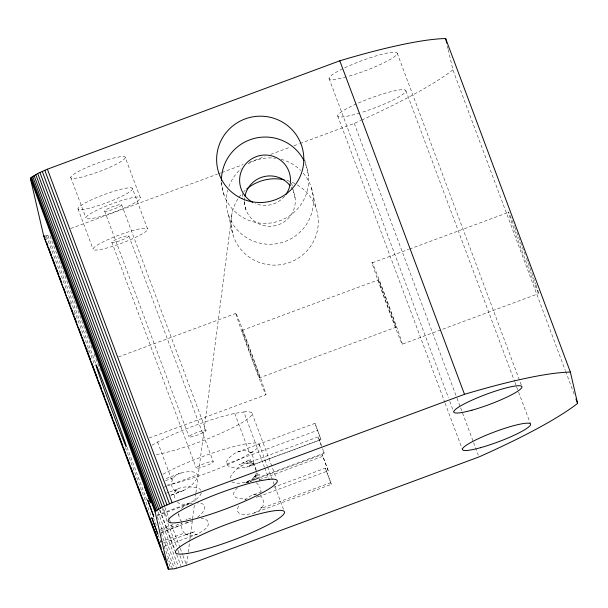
<?xml version="1.0" encoding="UTF-8"?>
<svg xmlns="http://www.w3.org/2000/svg" width="608" height="608" viewBox="0 0 608 608"><rect width="100%" height="100%" fill="white"/><g stroke="black" fill="none" stroke-linecap="round" stroke-linejoin="round"><path stroke-width="0.46" stroke-dasharray="3.04 2.28" d="M181.746 521.664C179.086 519.103 178.357 515.212 179.003 511.678M186.686 564.368L188.146 553.09M188.267 552.148L189.726 540.869M189.848 539.927L194.34 505.149M194.826 501.395L195.799 493.871M195.92 492.928L232.119 212.83M255.74 475.874L256.318 472.492M181.032 473.001C172.216 474.293 167.534 486.529 176.122 491.538C185.189 492.381 193.724 484.675 197.608 477.174L197.486 474.787L196.042 472.986C191.353 470.486 185.919 471.96 181.032 473.001L165.034 478.929M181.99 529.165L181.359 524.978L182.043 522.85M249.158 466.237L253.247 462.946C254.653 458.698 252.358 454.115 248.968 451.508C240.456 448.567 230.508 454.214 226.518 461.692L226.617 463.988L228.084 465.872C234.498 469.148 242.463 468.304 249.158 466.237L320.994 439.607L315.005 423.335L237.66 452.01M238.648 506.099L237.432 508.904L237.546 511.29L238.997 513.091C243.686 515.592 249.113 514.117 254 513.076L331.375 484.356L325.356 468.137L273.919 487.206M201.301 493.156C199.462 498.058 194.461 500.468 190.16 502.839L157.267 515.029M315.005 423.335L320.994 439.607L246.43 467.21M321.374 445.208L318.144 436.909L321.427 446.295M249.181 482.038L244.872 483.238L322.225 454.571L328.244 470.79L256.386 497.466L258.719 496.006M231.777 481.863C236.466 484.363 241.9 482.889 246.787 481.848L324.132 453.173L322.62 448.62M325.333 468.183L331.345 484.401M328.214 470.835L322.194 454.617M261.866 507.513L262.337 507.209C264.738 503.713 263.34 498.552 260.505 495.642M254.349 477.09L255.132 475.98L259.654 475.122L259.244 474.498L254.684 476.619L257.382 478.511L250.108 481.794L255.968 474.749M254 513.076L259.365 510.386L262.337 507.209M261.47 508.075L261.622 507.46M256.188 470.189L255.611 467.97L253.293 464.413L254.25 463.296M174.77 497.937C170.529 484.584 193.154 485.739 199.736 488.976L200.716 490.23M237.568 487.722L235.007 490.36L233.738 492.921L233.837 495.216L235.296 497.101L238.032 498.446L246.468 499.183M181.366 508.356L185.463 505.301L189.392 504.047M250.656 453.013L251.651 452.154L250.002 452.428M197.592 517.302L201.142 514.246L203.612 511.206L204.82 508.402L204.706 506.016L203.254 504.214L200.587 503.12L196.87 502.808M244.659 500.004L250.739 495.832L262.398 491.477M261.645 507.657L260.703 507.802M192.804 520.661L161.333 532.699M164.487 546.258L197.38 534.067C201.681 531.696 206.682 529.287 208.514 524.385L208.415 522.09L206.956 520.205L204.22 518.86L201.172 518.29M254.684 476.619L255.824 476.132M318.144 436.909L246.308 463.532C239.856 466.442 232.978 470.85 230.212 477.675L230.333 480.062M246.787 481.848L252.153 479.15L257.382 478.511M70.756 228.494L217.398 174.146M218.287 173.82L220.955 172.832M221.844 172.497L243.177 164.593M249.394 162.29L264.503 156.689M270.727 154.386L290.282 147.136M293.831 145.821L299.166 143.845M300.056 143.511L354.266 123.424A211.774 30.94 -20.5 0 0 361.053 120.376M118.469 356.934L235.957 313.378M372.294 262.838L408.591 249.386M409.473 249.06L508.622 212.298M242.197 330.326L378.533 279.786M259.669 377.773A25.452 0.486 69.7 0 0 247.836 344.417A25.452 0.486 69.7 0 0 245.29 339.956A25.452 0.486 69.7 0 0 259.669 377.773L395.998 327.233A25.452 0.486 69.7 0 0 384.165 293.877A25.452 0.486 69.7 0 0 381.626 289.416A25.452 0.486 69.7 0 0 395.998 327.233M149.302 437.942L265.909 394.721A43.632 0.828 69.7 0 0 245.624 337.539A43.632 0.828 69.7 0 0 241.27 329.893A43.632 0.828 69.7 0 0 265.909 394.721M402.238 344.181A43.632 0.828 69.7 0 0 381.953 286.999A43.632 0.828 69.7 0 0 377.598 279.353A43.632 0.828 69.7 0 0 402.238 344.181L538.574 293.641M165.505 480.708L173.485 477.751M164.023 487.19L166.668 486.21M167.55 485.883L197.486 474.787M226.617 463.988L317.71 430.221M166.28 493.202L168.933 492.214M169.822 491.887L178.653 488.612M176.328 490.063L174.99 490.565L175.613 490.808L173.987 490.937M170.992 495.17L184.292 490.246M170.901 495.246L181.503 491.317M157.138 515.766L188.252 504.23M259.7 479.697L322.742 456.327M160.246 529.34L175.271 523.769M160.831 530.898L181.792 523.131M161.386 532.38L181.359 524.978M160.064 542.078L184.384 533.064C187.568 536.659 193.412 535.618 197.38 534.067M163.362 542.982L186.063 534.569M330.828 482.646L261.562 508.318L261.379 507.832L261.934 507.794M190.16 502.839C186.17 504.427 180.394 505.377 177.164 501.836M185.873 519.84L187.135 519.392M190.129 503.865L192.356 503.302M252.556 463.904L253.772 463.851L249.113 463.083L246.308 463.532M45.129 235.927L49.788 235.311L92.682 350.041M176.039 490.367L174.99 490.565L175.856 490.557M256.356 475.775L255.132 475.98L256.508 476.292M151.985 445.254A58.17 8.497 -20.5 0 1 234.734 413.432L243.8 411.943L264.351 466.914M188.723 522.546L185.227 522.926M253.528 494.76L256.318 494.319M188.602 518.867L190.806 518.548M249.88 452.322L253.422 451.987M247.304 481.642L248.702 481.962M252.67 463.98L253.293 464.413M256.188 482.737L257.876 484.242L260.262 488.14M182.993 531.225L184.384 533.064M324.132 453.173L322.194 448.339M448.218 49.605L452.899 69.859L565.296 370.477M565.63 371.366L574.606 395.375M397.222 53.208L521.922 386.726M405.886 90.691L514.619 381.52M514.953 382.409L516.283 385.966M516.618 386.855L518.282 391.301M518.609 392.19L530.586 424.209M354.266 123.424L456.684 397.351M457.018 398.24L460.347 407.132M460.682 408.021L473.313 441.818M473.647 442.708L478.298 455.164M329.065 78.516L448.446 397.807M449.776 401.364L453.766 412.034M337.714 115.961L444.79 402.344M445.124 403.233L462.414 449.479M252.069 413.41L276.268 478.131M259.282 444.646L267.239 465.918M267.573 466.807L283.48 509.36M264.678 467.803L268.66 478.435M234.734 413.432L248.968 451.508M253.247 462.946L259.92 480.806M251.697 463.311L250.253 459.458L239.119 464.565L242.235 465.416L243.276 462.658L245.374 463.896L246.24 461.305L249.113 463.083L250.253 459.458L250.694 463.212M125.309 157.586A29.085 4.248 -20.5 0 1 84.094 176.464A29.085 4.248 -20.5 0 1 84.679 168.401A29.085 4.248 -20.5 0 1 125.309 157.586L140.425 198.018A29.085 4.248 -20.5 0 1 99.21 216.889A29.085 4.248 -20.5 0 1 99.796 208.833A29.085 4.248 -20.5 0 1 140.425 198.018M132.514 188.609A29.085 4.248 -20.5 0 1 92.446 207.381A29.085 4.248 -20.5 0 1 90.774 200.154A29.085 4.248 -20.5 0 1 132.514 188.609L147.63 229.034A29.085 4.248 -20.5 0 1 107.563 247.813A29.085 4.248 -20.5 0 1 105.891 240.578A29.085 4.248 -20.5 0 1 147.63 229.034M121.661 204.752A9.09 1.33 -20.5 0 1 109.144 210.619A9.09 1.33 -20.5 0 1 108.619 208.362A9.09 1.33 -20.5 0 1 121.661 204.752L206.059 430.472A9.09 1.33 -20.5 0 1 193.534 436.339A9.09 1.33 -20.5 0 1 193.01 434.074A9.09 1.33 -20.5 0 1 206.059 430.472M128.881 235.98A9.09 1.33 -20.5 0 1 116.364 241.855A9.09 1.33 -20.5 0 1 115.839 239.59A9.09 1.33 -20.5 0 1 128.881 235.98L213.271 461.7A9.09 1.33 -20.5 0 1 200.754 467.567A9.09 1.33 -20.5 0 1 200.23 465.31A9.09 1.33 -20.5 0 1 213.271 461.7M104.622 211.075L189.012 436.787M111.842 242.303L196.232 468.016M70.748 177.384L85.865 217.808M77.976 208.825L93.092 249.25M157.609 442.016L171.844 480.1M164.95 507.498L169.275 519.057M169.609 519.946L179.915 547.519M180.249 548.408L182.575 554.633M182.909 555.522L186.238 564.422M163.552 508.812L167.2 518.563M162.29 508.402L177.589 549.313M177.924 550.202L179.588 554.648M179.915 555.537L183.244 564.437M160.041 510.112L174.671 549.244M176.67 554.58L180.994 566.139M159.501 509.899L174.747 550.681M157.913 511.716L178.197 565.972M157.282 516.77L176.571 568.351M94.012 353.598L100.328 370.5M161.181 533.254L174.488 568.83M47.948 235.653L95.828 363.728M127.087 447.328L146.71 499.806M153.36 517.59L157.016 527.372M164 546.052L172.642 569.179M46.383 235.866L94.932 365.712M125.522 447.541L151.46 516.906M158.11 534.698L161.105 542.701M167.094 558.714L171.084 569.384M45.456 236.816L46.786 240.373M70.064 302.632L71.06 305.3M73.72 312.413L74.723 315.081M87.354 348.878L88.358 351.546M447.366 45.919L448.005 48.686M311.448 187.902L316.274 208.772M304.684 159.608L308.461 176.039M291.627 183.175L292.889 188.67M293.094 189.574L295.192 198.649M242.235 193.549L243.071 197.228M244.12 201.712L246.012 209.935M220.993 181.678L224.147 195.381M228.281 214.282L233.107 235.152M178.722 513.578L178.813 515.234M260.824 490.268L260.87 491.644M163.111 474.194A58.17 8.497 -20.5 0 1 240.669 444.934A58.17 8.497 -20.5 0 1 245.26 456.152A58.17 8.497 -20.5 0 1 167.557 485.055M243.8 411.943A58.17 8.497 -20.5 0 1 229.436 429.339A58.17 8.497 -20.5 0 1 155.443 454.746M452.899 69.859A211.774 30.94 -20.5 0 1 361.889 119.996M535.967 284.848A43.632 0.828 69.7 0 1 532.532 278.912A43.632 0.828 69.7 0 1 511.404 221.593A43.632 0.828 69.7 0 1 514.436 226.427M514.786 227.339A43.632 0.828 69.7 0 1 525.13 254.729M526.437 258.263A43.632 0.828 69.7 0 1 529.606 266.935M529.902 267.763A43.632 0.828 69.7 0 1 535.709 284.096M359.868 112.982A36.358 5.312 -20.5 0 1 349.866 106.993A36.358 5.312 -20.5 0 1 405.331 90.06A36.358 5.312 -20.5 0 1 360.711 112.723M346.294 76.927A36.358 5.312 -20.5 0 1 345.564 67.42A36.358 5.312 -20.5 0 1 397.237 53.261A36.358 5.312 -20.5 0 1 347.267 76.661M297.297 184.938A43.632 43.153 -13 0 1 311.646 244.705A43.632 43.153 -13 0 1 251.005 258.332A43.632 43.153 -13 0 1 238.427 198.162M238.967 197.372A43.632 43.153 -13 0 1 241.908 193.648M243.846 191.596A43.632 43.153 -13 0 1 245.222 190.281M286.877 180.447A43.632 43.153 -13 0 1 291.376 181.997M292.258 182.362A43.632 43.153 -13 0 1 294.819 183.57M291.164 187.218A25.452 25.171 -13 0 1 277.339 225.127A25.452 25.171 -13 0 1 244.439 201.658M244.439 200.708A25.452 25.171 -13 0 1 244.652 197.881M303.263 173.174A43.632 43.153 -13 0 1 279.315 243.192A43.632 43.153 -13 0 1 227.742 190.137M228.889 186.527A43.632 43.153 -13 0 1 241.11 168.773M248.049 163.81A43.632 43.153 -13 0 1 275.561 158.255M281.132 159.326A43.632 43.153 -13 0 1 300.686 170.4M284.605 196.217A25.452 25.171 -13 0 1 255.276 203.52M304.874 162.458A43.632 43.153 -13 0 1 275.15 222.171A43.632 43.153 -13 0 1 221.494 182.537M187.728 533.976L186.466 534.683L194.91 531.688L187.728 533.976"/><path stroke-width="0.91" d="M30.795 177.863L30.4 178.448L43.616 235.623L168.31 569.141L174.488 568.83L186.565 565.311L478.967 456.942A211.774 30.94 -20.5 0 0 577.6 403.385L570.365 372.073L445.664 38.555A210.649 30.772 -20.5 0 0 339.796 60.8L47.409 169.206L37.696 173.47L30.795 177.863L155.496 511.381L155.101 511.966L168.31 569.141M155.496 511.381L162.389 506.996L172.11 502.732L464.497 394.318A210.649 30.772 -20.5 0 1 570.365 372.073M44.194 235.851L43.616 235.623L160.93 547.572L154.941 531.308L158.224 540.694M147.296 493.392L144.59 486.514L150.579 502.778L30.4 178.448L155.101 511.966M575.936 398.932L577.6 403.385M339.796 60.8L464.497 394.318M47.409 169.206L172.11 502.732M44.787 170.263L169.48 503.781M42.256 171.342L166.957 504.86M39.885 172.414L164.578 505.932M37.696 173.47L162.389 506.996M35.735 174.496L160.428 508.014M34.033 175.461L158.734 508.98M32.634 176.35L157.328 509.869M31.548 177.156L156.241 510.674M46.854 242.964L47.857 245.632M48.518 247.41L51.513 255.413M52.182 257.192L55.168 265.194M55.837 266.973L58.832 274.983M59.493 276.762L61.818 282.986M63.817 288.321L65.482 292.767M67.473 298.102L69.137 302.548M71.128 307.891L72.793 312.337M74.792 317.672L76.783 323.008M78.447 327.454L81.107 334.567M82.103 337.235L83.106 339.902M83.767 341.681L86.762 349.691M87.423 351.47L90.417 359.472M91.747 363.029L97.736 379.035M99.066 382.599L101.392 388.824M102.722 392.38L104.386 396.826M106.377 402.162L108.042 406.608M110.04 411.943L112.7 419.064M113.696 421.732L115.36 426.178M116.022 427.956L117.017 430.624M118.02 433.291L119.016 435.959M119.685 437.737L122.672 445.74M123.34 447.518L125.666 453.75M126.996 457.307L129.322 463.532M130.652 467.088L132.985 473.313M133.98 475.98L136.64 483.094M137.97 486.651L140.296 492.883M142.295 498.218L143.959 502.664M145.95 507.999L146.946 510.667M149.606 517.78L150.609 520.448M151.27 522.226L154.265 530.237M154.926 532.015L157.92 540.018M158.589 541.796L161.576 549.799M162.245 551.578L165.239 559.58M166.569 563.145L168.895 569.369M445.664 38.555L446.728 43.16M246.658 189.027A43.632 43.153 -13 0 1 284.118 179.763M252.715 202.304A25.452 25.171 -13 0 1 243.276 167.299A25.452 25.171 -13 0 1 279.004 159.098A25.452 25.171 -13 0 1 285.768 194.727M244.971 196.042A25.452 25.171 -13 0 1 290.069 185.691M221.441 180.644A43.632 43.153 -13 0 1 254.934 138.267A43.632 43.153 -13 0 1 304.061 160.748M147.721 500.08L153.71 516.344L147.721 500.08M151.802 517.742L157.791 534.006L151.802 517.742M268.987 479.324L259.92 480.806A58.17 8.497 -20.5 0 0 170.818 517.15A58.17 8.497 -20.5 0 0 229.398 507.558A58.17 8.497 -20.5 0 0 268.987 479.324M204.349 549.571A58.17 8.497 -20.5 0 0 284.476 512.02A58.17 8.497 -20.5 0 0 201.005 535.108A58.17 8.497 -20.5 0 0 204.349 549.571M101.521 381.687A43.632 0.828 69.7 0 0 126.16 446.515A43.632 0.828 69.7 0 0 105.876 389.34A43.632 0.828 69.7 0 0 101.521 381.687M241.984 198.649A43.632 43.153 -13 0 0 303.635 155.162A43.632 43.153 -13 0 0 235.038 124.222A43.632 43.153 -13 0 0 241.984 198.649M480.495 447.686A36.358 5.312 -20.5 0 0 530.586 424.209A36.358 5.312 -20.5 0 0 478.42 438.642A36.358 5.312 -20.5 0 0 480.495 447.686M471.968 410.18A36.358 5.312 -20.5 0 0 521.922 386.726A36.358 5.312 -20.5 0 0 469.634 401.234A36.358 5.312 -20.5 0 0 471.968 410.18"/></g></svg>
